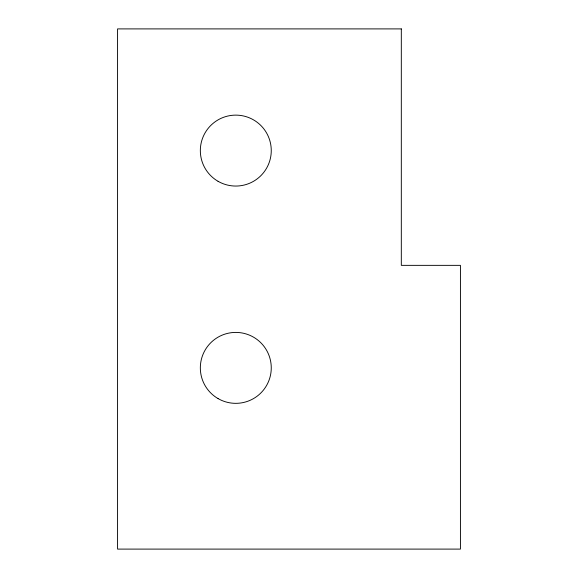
<?xml version="1.0" encoding="UTF-8"?>
<svg xmlns="http://www.w3.org/2000/svg" width="578" height="578" viewBox="0 0 578 578"><rect width="100%" height="100%" fill="white"/><g stroke="black" fill="none" stroke-linecap="round" stroke-linejoin="round"><path stroke-width="0.87" d="M401.313 28.9L117.572 28.9L117.572 549.1L460.428 549.1L460.428 265.353L401.313 265.353L401.313 28.9M218.065 398.589A35.468 35.468 0 0 0 271.263 367.875A35.468 35.468 0 0 0 218.065 337.162A35.468 35.468 0 0 0 218.065 398.589M218.065 181.304A35.468 35.468 0 0 0 271.263 150.591A35.468 35.468 0 0 0 218.065 119.877A35.468 35.468 0 0 0 218.065 181.304"/></g></svg>
